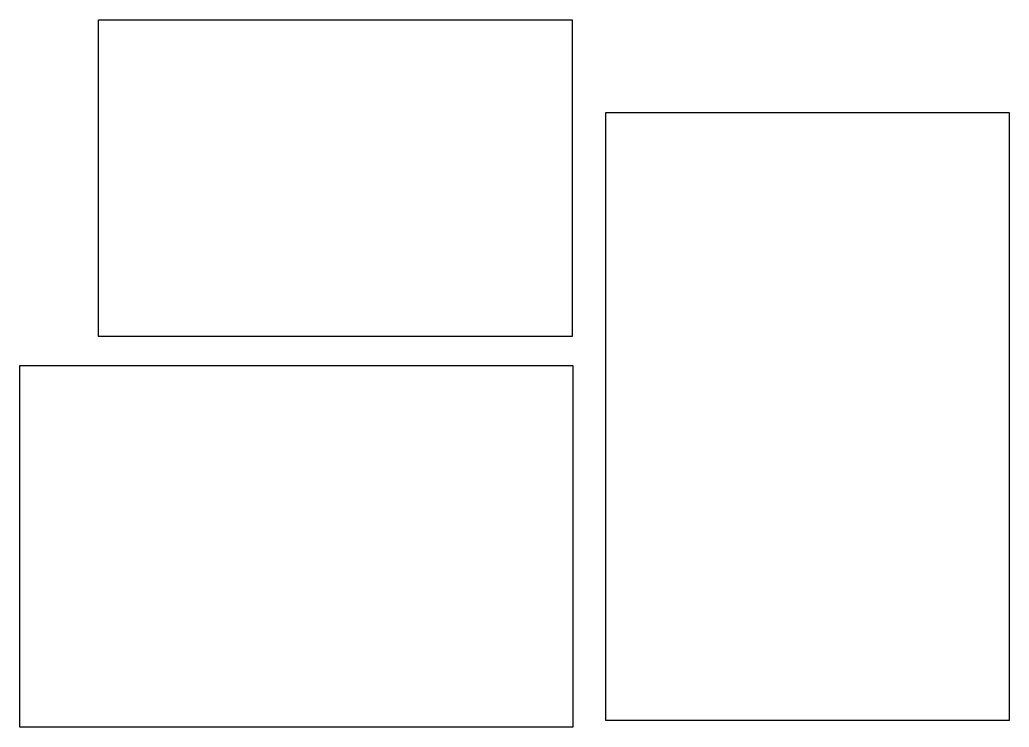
# Model space of a CAD drawing. Header units: millimetres. Extents: x 1 to 114, y 1 to 82.
import ezdxf

# ---------------------------------------------------------------- set-up
doc = ezdxf.new("R2010")
doc.units = ezdxf.units.MM
doc.layers.get('0').update_dxf_attribs({"linetype": 'CONTINUOUS'})

msp = doc.modelspace()

# ---------------------------------------------------------------- linework, layer by layer
for points in [[(64.37, 81.96), (64.37, 45.85), (10.37, 45.85), (10.37, 81.96)], [(114.18, 71.4), (114.18, 2.07), (68.2, 2.07), (68.2, 71.4)], [(64.43, 1.29), (1.38, 1.29), (1.38, 42.52), (64.43, 42.52)]]:
    msp.add_lwpolyline(points, close=True)

doc.saveas('drawing.dxf')
